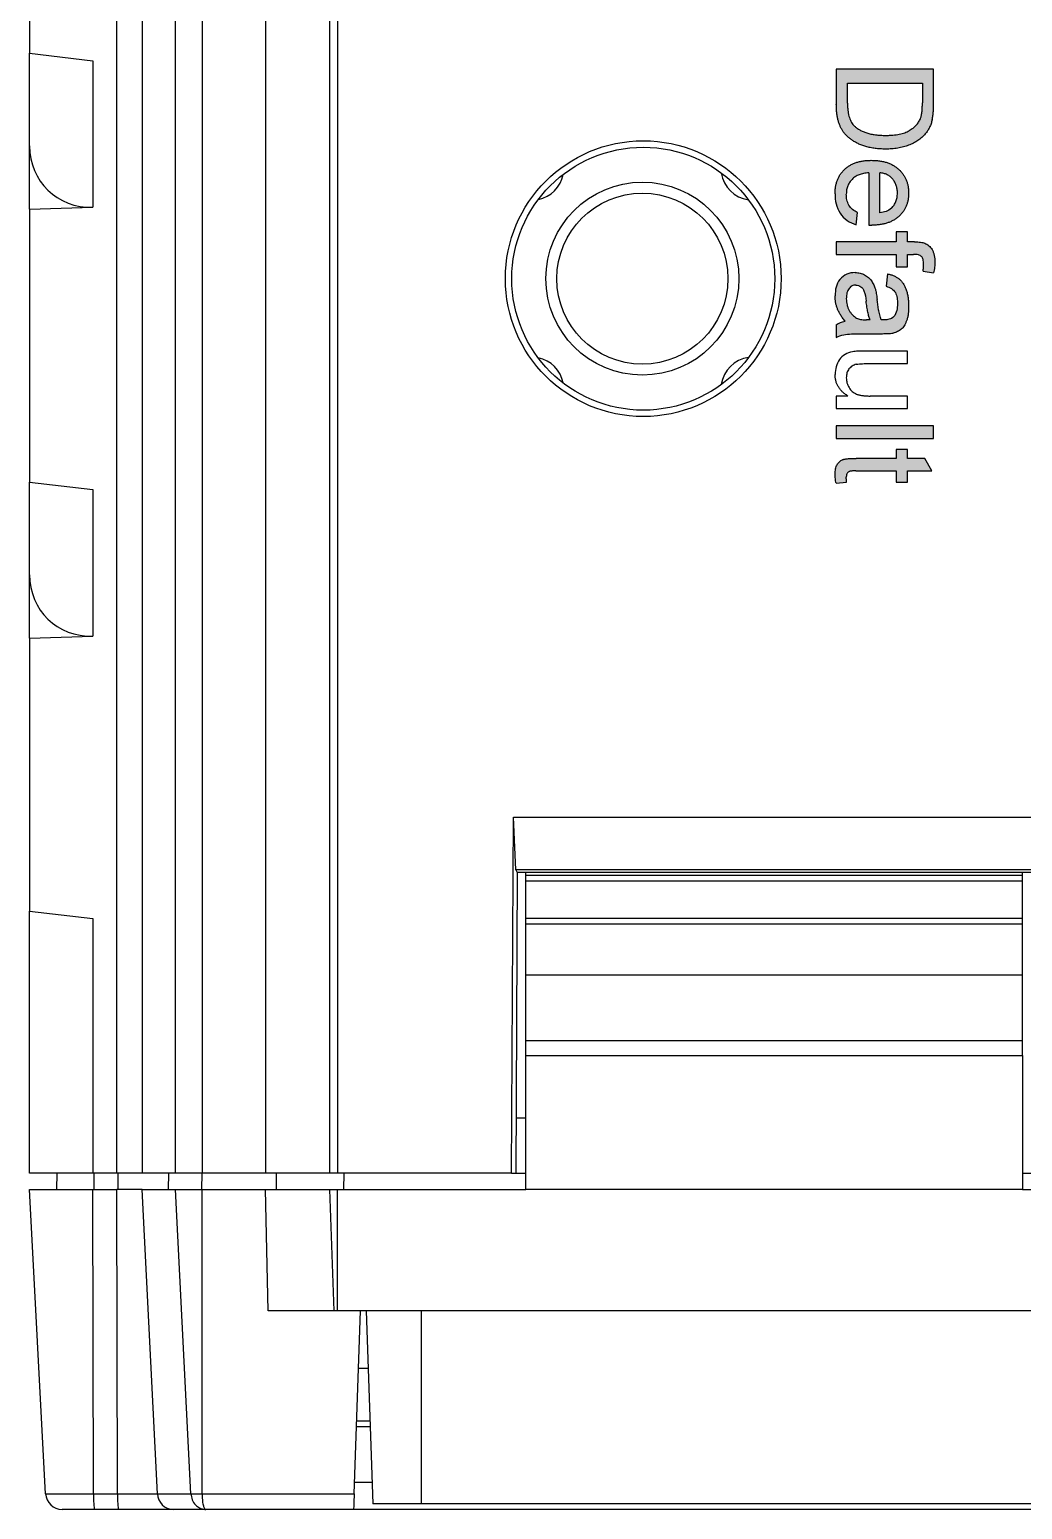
# Model space of a CAD drawing. Extents: x 322 to 1472, y 144 to 807.
# Drawn here: x 426.13 to 444.13, y 313.32 to 340.16 of the extents above; entities that cross this region are included whole.
import ezdxf

# ---------------------------------------------------------------- set-up
doc = ezdxf.new("R2010")
doc.units = 0
doc.header["$LTSCALE"] = 2
doc.layers.get('0').update_dxf_attribs({"linetype": 'CONTINUOUS'})
doc.layers.add('DIM', color=7, linetype='CONTINUOUS')

msp = doc.modelspace()

# ---------------------------------------------------------------- hatches: boundary and pattern name
at = {"layer": 'DIM'}
h = msp.add_hatch(color=7, dxfattribs=at)
edge = h.paths.add_edge_path()
edge.add_line((442.516, 338.832), (442.516, 339.436))
edge.add_line((442.516, 339.436), (440.752, 339.436))
edge.add_line((440.752, 339.436), (440.752, 338.804))
edge.add_spline(control_points=[(440.752, 338.804), (440.753, 338.778), (440.753, 338.728), (440.759, 338.655), (440.768, 338.587), (440.781, 338.524), (440.798, 338.465), (440.818, 338.41), (440.842, 338.359), (440.87, 338.313), (440.903, 338.27), (440.94, 338.229), (440.983, 338.19), (441.032, 338.153), (441.086, 338.118), (441.147, 338.086), (441.215, 338.059), (441.289, 338.033), (441.37, 338.013), (441.456, 337.999), (441.548, 337.99), (441.611, 337.989), (441.644, 337.988)], knot_values=[0, 0, 0, 0, 0.055711, 0.108245, 0.158034, 0.204733, 0.249127, 0.291321, 0.331315, 0.369829, 0.408152, 0.448111, 0.490062, 0.533959, 0.58038, 0.629976, 0.683019, 0.739655, 0.799762, 0.862723, 0.929456, 1, 1, 1, 1], degree=3, periodic=0)
edge.add_spline(control_points=[(441.644, 337.988), (441.663, 337.988), (441.702, 337.989), (441.758, 337.992), (441.813, 337.997), (441.866, 338.005), (441.918, 338.014), (441.968, 338.027), (442.016, 338.04), (442.063, 338.057), (442.108, 338.075), (442.151, 338.095), (442.192, 338.118), (442.231, 338.142), (442.267, 338.17), (442.302, 338.199), (442.335, 338.23), (442.355, 338.253), (442.365, 338.264)], knot_values=[0, 0, 0, 0, 0.073164, 0.144212, 0.213251, 0.280903, 0.346729, 0.411033, 0.474185, 0.536158, 0.597, 0.656299, 0.714647, 0.772453, 0.829467, 0.886118, 0.943188, 1, 1, 1, 1], degree=3, periodic=0)
edge.add_spline(control_points=[(442.365, 338.264), (442.379, 338.282), (442.408, 338.319), (442.444, 338.381), (442.472, 338.449), (442.484, 338.496), (442.491, 338.521)], knot_values=[0, 0, 0, 0, 0.242191, 0.486857, 0.738805, 1, 1, 1, 1], degree=3, periodic=0)
edge.add_spline(control_points=[(442.491, 338.521), (442.497, 338.546), (442.501, 338.572), (442.504, 338.598), (442.508, 338.624), (442.51, 338.65), (442.512, 338.676), (442.515, 338.728), (442.516, 338.78), (442.516, 338.832)], knot_values=[0, 0, 0, 0, 0.000078, 0.000078, 0.000078, 0.000157, 0.000157, 0.000157, 0.000313, 0.000313, 0.000313, 0.000313], degree=3, periodic=0)
edge = h.paths.add_edge_path()
edge.add_spline(control_points=[(441.386, 337.785), (441.412, 337.784), (441.463, 337.784), (441.537, 337.776), (441.606, 337.763), (441.672, 337.745), (441.732, 337.722), (441.788, 337.692), (441.84, 337.659), (441.887, 337.62), (441.928, 337.577), (441.965, 337.531), (441.996, 337.481), (442.02, 337.429), (442.04, 337.373), (442.054, 337.315), (442.062, 337.253), (442.063, 337.211), (442.064, 337.189)], knot_values=[0, 0, 0, 0, 0.077009, 0.149528, 0.219025, 0.284892, 0.348444, 0.409696, 0.470089, 0.529663, 0.588511, 0.645802, 0.702657, 0.759421, 0.816772, 0.875637, 0.93649, 1, 1, 1, 1], degree=3, periodic=0)
edge.add_spline(control_points=[(442.064, 337.189), (442.063, 337.168), (442.062, 337.127), (442.054, 337.067), (442.041, 337.01), (442.021, 336.956), (441.997, 336.905), (441.966, 336.857), (441.931, 336.812), (441.89, 336.77), (441.844, 336.732), (441.793, 336.699), (441.738, 336.671), (441.679, 336.648), (441.615, 336.631), (441.547, 336.618), (441.474, 336.61), (441.424, 336.609), (441.398, 336.609)], knot_values=[0, 0, 0, 0, 0.062836, 0.122971, 0.181637, 0.238963, 0.295272, 0.352148, 0.409474, 0.46841, 0.528347, 0.588545, 0.650243, 0.713999, 0.780252, 0.849529, 0.922648, 1, 1, 1, 1], degree=3, periodic=0)
edge.add_spline(control_points=[(441.398, 336.609), (441.389, 336.609), (441.379, 336.609), (441.369, 336.609), (441.364, 336.609), (441.36, 336.609), (441.355, 336.61), (441.35, 336.61), (441.345, 336.61), (441.34, 336.61)], knot_values=[0, 0, 0, 0, 0.000029, 0.000029, 0.000029, 0.000043, 0.000043, 0.000043, 0.000058, 0.000058, 0.000058, 0.000058], degree=3, periodic=0)
edge.add_line((441.34, 336.61), (441.34, 337.559))
edge.add_spline(control_points=[(441.34, 337.559), (441.324, 337.557), (441.293, 337.555), (441.248, 337.547), (441.206, 337.537), (441.166, 337.524), (441.13, 337.508), (441.096, 337.488), (441.065, 337.466), (441.038, 337.44), (441.013, 337.413), (440.992, 337.384), (440.974, 337.353), (440.959, 337.32), (440.947, 337.286), (440.939, 337.25), (440.934, 337.212), (440.934, 337.187), (440.933, 337.173)], knot_values=[0, 0, 0, 0, 0.076546, 0.149754, 0.218882, 0.285099, 0.348766, 0.410233, 0.470857, 0.530387, 0.589538, 0.646884, 0.704289, 0.761368, 0.81848, 0.876944, 0.937289, 1, 1, 1, 1], degree=3, periodic=0)
edge.add_spline(control_points=[(440.933, 337.173), (440.934, 337.138), (440.936, 337.103), (440.952, 337.035), (440.964, 337.002), (440.999, 336.941), (441.022, 336.914), (441.075, 336.87), (441.106, 336.853), (441.137, 336.837)], knot_values=[0, 0, 0, 0, 0.25, 0.25, 0.5, 0.5, 0.75, 0.75, 1, 1, 1, 1], degree=3, periodic=0)
edge.add_line((441.137, 336.837), (441.114, 336.616))
edge.add_spline(control_points=[(441.114, 336.616), (441.055, 336.634), (440.998, 336.659), (440.898, 336.73), (440.854, 336.775), (440.788, 336.878), (440.763, 336.936), (440.735, 337.055), (440.73, 337.116), (440.73, 337.177)], knot_values=[0, 0, 0, 0, 0.25, 0.25, 0.5, 0.5, 0.75, 0.75, 1, 1, 1, 1], degree=3, periodic=0)
edge.add_spline(control_points=[(440.73, 337.177), (440.73, 337.2), (440.731, 337.244), (440.739, 337.309), (440.753, 337.37), (440.772, 337.428), (440.796, 337.482), (440.826, 337.532), (440.861, 337.579), (440.902, 337.622), (440.947, 337.66), (440.997, 337.693), (441.051, 337.722), (441.11, 337.745), (441.173, 337.763), (441.24, 337.776), (441.312, 337.784), (441.361, 337.784), (441.386, 337.785)], knot_values=[0, 0, 0, 0, 0.067347, 0.131262, 0.193092, 0.252518, 0.310717, 0.367761, 0.425498, 0.483458, 0.542074, 0.601156, 0.661042, 0.722871, 0.787428, 0.854507, 0.92535, 1, 1, 1, 1], degree=3, periodic=0)
edge = h.paths.add_edge_path()
edge.add_spline(control_points=[(442.357, 336.282), (442.37, 336.276), (442.396, 336.264), (442.431, 336.237), (442.462, 336.205), (442.49, 336.166), (442.513, 336.121), (442.528, 336.068), (442.537, 336.008), (442.538, 335.965), (442.539, 335.943)], knot_values=[0, 0, 0, 0, 0.105246, 0.210587, 0.319712, 0.434051, 0.55626, 0.689359, 0.836891, 1, 1, 1, 1], degree=3, periodic=0)
edge.add_spline(control_points=[(442.539, 335.943), (442.539, 335.927), (442.538, 335.895), (442.533, 335.846), (442.527, 335.795), (442.52, 335.76), (442.517, 335.742)], knot_values=[0, 0, 0, 0, 0.231126, 0.473559, 0.729501, 1, 1, 1, 1], degree=3, periodic=0)
edge.add_line((442.517, 335.742), (442.324, 335.775))
edge.add_spline(control_points=[(442.324, 335.775), (442.327, 335.796), (442.334, 335.838), (442.335, 335.881), (442.335, 335.901)], knot_values=[0, 0, 0, 0, 0.51581, 1, 1, 1, 1], degree=3, periodic=0)
edge.add_spline(control_points=[(442.335, 335.901), (442.335, 335.916), (442.334, 335.944), (442.327, 335.983), (442.315, 336.015), (442.298, 336.041), (442.272, 336.06), (442.238, 336.071), (442.197, 336.079), (442.167, 336.08), (442.151, 336.08)], knot_values=[0, 0, 0, 0, 0.150092, 0.278912, 0.389369, 0.486824, 0.584707, 0.699957, 0.837046, 1, 1, 1, 1], degree=3, periodic=0)
edge.add_line((442.151, 336.08), (442.041, 336.08))
edge.add_line((442.041, 336.08), (442.041, 335.854))
edge.add_line((442.041, 335.854), (441.838, 335.854))
edge.add_line((441.838, 335.854), (441.838, 336.08))
edge.add_line((441.838, 336.08), (440.752, 336.08))
edge.add_line((440.752, 336.08), (440.752, 336.306))
edge.add_line((440.752, 336.306), (441.838, 336.306))
edge.add_line((441.838, 336.306), (441.838, 336.487))
edge.add_line((441.838, 336.487), (442.041, 336.487))
edge.add_line((442.041, 336.487), (442.041, 336.306))
edge.add_line((442.041, 336.306), (442.172, 336.306))
edge.add_spline(control_points=[(442.172, 336.306), (442.192, 336.306), (442.228, 336.305), (442.278, 336.301), (442.321, 336.294), (442.346, 336.286), (442.357, 336.282)], knot_values=[0, 0, 0, 0, 0.310103, 0.579649, 0.808071, 1, 1, 1, 1], degree=3, periodic=0)
edge = h.paths.add_edge_path()
edge.add_spline(control_points=[(442.064, 335.143), (442.064, 335.116), (442.063, 335.066), (442.056, 334.995), (442.044, 334.931), (442.027, 334.875), (442.006, 334.826), (441.984, 334.784), (441.958, 334.749), (441.93, 334.72), (441.898, 334.697), (441.862, 334.678), (441.823, 334.663), (441.796, 334.656), (441.781, 334.652)], knot_values=[0, 0, 0, 0, 0.127702, 0.243368, 0.347189, 0.441283, 0.526055, 0.60282, 0.672114, 0.735775, 0.797778, 0.861765, 0.928534, 1, 1, 1, 1], degree=3, periodic=0)
edge.add_spline(control_points=[(441.781, 334.652), (441.75, 334.647), (441.717, 334.645), (441.685, 334.643), (441.669, 334.643), (441.653, 334.642), (441.637, 334.642), (441.62, 334.642), (441.604, 334.641), (441.588, 334.641)], knot_values=[0, 0, 0, 0, 0.000097, 0.000097, 0.000097, 0.000145, 0.000145, 0.000145, 0.000194, 0.000194, 0.000194, 0.000194], degree=3, periodic=0)
edge.add_line((441.588, 334.641), (441.312, 334.641))
edge.add_spline(control_points=[(441.312, 334.641), (441.217, 334.641), (441.122, 334.64), (440.979, 334.634), (440.932, 334.63), (440.84, 334.61), (440.796, 334.593), (440.752, 334.574)], knot_values=[0, 0, 0, 0, 0.5, 0.5, 0.75, 0.75, 1, 1, 1, 1], degree=3, periodic=0)
edge.add_line((440.752, 334.574), (440.752, 334.8))
edge.add_spline(control_points=[(440.752, 334.8), (440.764, 334.808), (440.787, 334.825), (440.826, 334.844), (440.867, 334.859), (440.896, 334.865), (440.911, 334.868)], knot_values=[0, 0, 0, 0, 0.245708, 0.491046, 0.741711, 1, 1, 1, 1], degree=3, periodic=0)
edge.add_spline(control_points=[(440.911, 334.868), (440.895, 334.887), (440.865, 334.926), (440.826, 334.984), (440.795, 335.04), (440.77, 335.096), (440.752, 335.151), (440.739, 335.208), (440.731, 335.267), (440.73, 335.307), (440.73, 335.328)], knot_values=[0, 0, 0, 0, 0.149649, 0.288318, 0.415394, 0.533751, 0.647854, 0.762534, 0.879627, 1, 1, 1, 1], degree=3, periodic=0)
edge.add_spline(control_points=[(440.73, 335.328), (440.731, 335.38), (440.735, 335.433), (440.762, 335.535), (440.784, 335.583), (440.851, 335.664), (440.893, 335.697), (440.989, 335.741), (441.041, 335.748), (441.094, 335.749)], knot_values=[0, 0, 0, 0, 0.25, 0.25, 0.5, 0.5, 0.75, 0.75, 1, 1, 1, 1], degree=3, periodic=0)
edge.add_spline(control_points=[(441.094, 335.749), (441.109, 335.749), (441.139, 335.748), (441.184, 335.74), (441.226, 335.728), (441.265, 335.709), (441.302, 335.687), (441.335, 335.661), (441.365, 335.633), (441.39, 335.601), (441.411, 335.566), (441.431, 335.529), (441.447, 335.49), (441.455, 335.463), (441.46, 335.45)], knot_values=[0, 0, 0, 0, 0.090098, 0.176573, 0.262615, 0.347783, 0.431934, 0.51333, 0.593591, 0.672925, 0.75318, 0.833665, 0.91618, 1, 1, 1, 1], degree=3, periodic=0)
edge.add_spline(control_points=[(441.46, 335.45), (441.463, 335.438), (441.469, 335.413), (441.477, 335.37), (441.485, 335.32), (441.49, 335.283), (441.492, 335.264)], knot_values=[0, 0, 0, 0, 0.188812, 0.4193, 0.688495, 1, 1, 1, 1], degree=3, periodic=0)
edge.add_spline(control_points=[(441.492, 335.264), (441.501, 335.201), (441.509, 335.138), (441.52, 335.076), (441.526, 335.045), (441.532, 335.014), (441.54, 334.983), (441.547, 334.952), (441.556, 334.921), (441.566, 334.891)], knot_values=[0, 0, 0, 0, 0.00019, 0.00019, 0.00019, 0.000285, 0.000285, 0.000285, 0.000381, 0.000381, 0.000381, 0.000381], degree=3, periodic=0)
edge.add_spline(control_points=[(441.566, 334.891), (441.575, 334.891), (441.584, 334.891), (441.593, 334.891), (441.597, 334.891), (441.602, 334.89), (441.606, 334.89), (441.61, 334.89), (441.615, 334.89), (441.619, 334.89)], knot_values=[0, 0, 0, 0, 0.000026, 0.000026, 0.000026, 0.000039, 0.000039, 0.000039, 0.000053, 0.000053, 0.000053, 0.000053], degree=3, periodic=0)
edge.add_spline(control_points=[(441.619, 334.89), (441.65, 334.891), (441.682, 334.893), (441.742, 334.91), (441.771, 334.925), (441.792, 334.948)], knot_values=[0, 0, 0, 0, 0.5, 0.5, 1, 1, 1, 1], degree=3, periodic=0)
edge.add_spline(control_points=[(441.792, 334.948), (441.819, 334.981), (441.837, 335.019), (441.857, 335.1), (441.86, 335.142), (441.86, 335.183)], knot_values=[0, 0, 0, 0, 0.5, 0.5, 1, 1, 1, 1], degree=3, periodic=0)
edge.add_spline(control_points=[(441.86, 335.183), (441.86, 335.218), (441.859, 335.253), (441.848, 335.321), (441.84, 335.355), (441.806, 335.417), (441.78, 335.441), (441.722, 335.478), (441.69, 335.49), (441.657, 335.501)], knot_values=[0, 0, 0, 0, 0.25, 0.25, 0.5, 0.5, 0.75, 0.75, 1, 1, 1, 1], degree=3, periodic=0)
edge.add_line((441.657, 335.501), (441.68, 335.727))
edge.add_spline(control_points=[(441.68, 335.727), (441.701, 335.722), (441.742, 335.712), (441.799, 335.69), (441.85, 335.663), (441.895, 335.632), (441.934, 335.593), (441.968, 335.548), (441.997, 335.495), (442.021, 335.436), (442.041, 335.37), (442.054, 335.298), (442.062, 335.222), (442.063, 335.17), (442.064, 335.143)], knot_values=[0, 0, 0, 0, 0.085109, 0.16434, 0.23809, 0.308295, 0.378119, 0.450588, 0.528515, 0.611922, 0.701438, 0.795468, 0.894769, 1, 1, 1, 1], degree=3, periodic=0)
h.paths.add_polyline_path([(442.516, 332.742), (442.516, 332.968), (440.752, 332.968), (440.752, 332.742)])
edge = h.paths.add_edge_path()
edge.add_line((442.484, 332.154), (442.355, 332.38))
edge.add_line((442.355, 332.38), (442.041, 332.38))
edge.add_line((442.041, 332.38), (442.041, 332.538))
edge.add_line((442.041, 332.538), (441.838, 332.538))
edge.add_line((441.838, 332.538), (441.838, 332.38))
edge.add_line((441.838, 332.38), (441.115, 332.38))
edge.add_spline(control_points=[(441.115, 332.38), (441.099, 332.38), (441.07, 332.38), (441.028, 332.378), (440.99, 332.377), (440.957, 332.374), (440.928, 332.37), (440.902, 332.366), (440.881, 332.361), (440.858, 332.353), (440.834, 332.34), (440.808, 332.319), (440.785, 332.294), (440.765, 332.265), (440.749, 332.229), (440.738, 332.187), (440.731, 332.139), (440.73, 332.105), (440.73, 332.087)], knot_values=[0, 0, 0, 0, 0.08041, 0.153438, 0.219692, 0.27866, 0.330446, 0.374984, 0.413237, 0.444733, 0.50091, 0.558196, 0.616406, 0.678336, 0.745857, 0.820881, 0.905293, 1, 1, 1, 1], degree=3, periodic=0)
edge.add_spline(control_points=[(440.73, 332.087), (440.73, 332.075), (440.73, 332.05), (440.735, 332.011), (440.74, 331.97), (440.746, 331.942), (440.749, 331.928)], knot_values=[0, 0, 0, 0, 0.226392, 0.467087, 0.724667, 1, 1, 1, 1], degree=3, periodic=0)
edge.add_line((440.749, 331.928), (440.939, 331.95))
edge.add_spline(control_points=[(440.939, 331.95), (440.938, 331.958), (440.937, 331.965), (440.937, 331.972), (440.936, 331.98), (440.936, 331.987), (440.935, 331.995), (440.934, 332.009), (440.933, 332.024), (440.933, 332.039)], knot_values=[0, 0, 0, 0, 0.000022, 0.000022, 0.000022, 0.000044, 0.000044, 0.000044, 0.000089, 0.000089, 0.000089, 0.000089], degree=3, periodic=0)
edge.add_spline(control_points=[(440.933, 332.039), (440.933, 332.046), (440.934, 332.059), (440.937, 332.078), (440.941, 332.095), (440.95, 332.112), (440.966, 332.13), (440.986, 332.143), (441.009, 332.149), (441.034, 332.151), (441.068, 332.154), (441.093, 332.154), (441.106, 332.154)], knot_values=[0, 0, 0, 0, 0.087002, 0.164627, 0.234262, 0.295791, 0.406691, 0.518458, 0.590477, 0.694123, 0.830533, 1, 1, 1, 1], degree=3, periodic=0)
edge.add_line((441.106, 332.154), (441.838, 332.154))
edge.add_line((441.838, 332.154), (441.838, 331.95))
edge.add_line((441.838, 331.95), (442.041, 331.95))
edge.add_line((442.041, 331.95), (442.041, 332.154))
edge.add_line((442.041, 332.154), (442.484, 332.154))
edge = h.paths.add_edge_path()
edge.add_line((440.956, 338.823), (440.956, 339.187))
edge.add_line((440.956, 339.187), (442.313, 339.187))
edge.add_line((442.313, 339.187), (442.313, 338.829))
edge.add_spline(control_points=[(442.313, 338.829), (442.313, 338.813), (442.312, 338.782), (442.311, 338.737), (442.308, 338.695), (442.304, 338.657), (442.299, 338.622), (442.293, 338.591), (442.286, 338.563), (442.279, 338.546), (442.276, 338.538)], knot_values=[0, 0, 0, 0, 0.163966, 0.317219, 0.458754, 0.588794, 0.707262, 0.814752, 0.912575, 1, 1, 1, 1], degree=3, periodic=0)
edge.add_spline(control_points=[(442.276, 338.538), (442.272, 338.527), (442.263, 338.507), (442.245, 338.477), (442.225, 338.448), (442.201, 338.421), (442.174, 338.395), (442.144, 338.37), (442.111, 338.347), (442.076, 338.324), (442.036, 338.303), (441.992, 338.285), (441.945, 338.27), (441.893, 338.258), (441.837, 338.249), (441.778, 338.242), (441.714, 338.238), (441.67, 338.237), (441.648, 338.237)], knot_values=[0, 0, 0, 0, 0.045739, 0.092192, 0.139392, 0.188147, 0.238475, 0.290706, 0.345457, 0.402572, 0.462819, 0.526423, 0.593502, 0.665218, 0.741313, 0.822603, 0.908745, 1, 1, 1, 1], degree=3, periodic=0)
edge.add_spline(control_points=[(441.648, 338.237), (441.615, 338.237), (441.553, 338.238), (441.464, 338.247), (441.382, 338.26), (441.307, 338.28), (441.24, 338.304), (441.179, 338.334), (441.126, 338.367), (441.095, 338.394), (441.081, 338.407)], knot_values=[0, 0, 0, 0, 0.159914, 0.308171, 0.444839, 0.571629, 0.689554, 0.799137, 0.902225, 1, 1, 1, 1], degree=3, periodic=0)
edge.add_spline(control_points=[(441.081, 338.407), (441.071, 338.417), (441.051, 338.437), (441.027, 338.473), (441.006, 338.514), (440.987, 338.561), (440.973, 338.614), (440.963, 338.676), (440.957, 338.747), (440.956, 338.797), (440.956, 338.823)], knot_values=[0, 0, 0, 0, 0.092927, 0.190101, 0.292671, 0.402362, 0.523803, 0.663293, 0.822015, 1, 1, 1, 1], degree=3, periodic=0)
edge = h.paths.add_edge_path(flags=16)
edge.add_line((441.544, 336.835), (441.544, 337.559))
edge.add_spline(control_points=[(441.544, 337.559), (441.556, 337.557), (441.579, 337.555), (441.612, 337.548), (441.644, 337.538), (441.674, 337.525), (441.702, 337.509), (441.728, 337.491), (441.752, 337.469), (441.775, 337.445), (441.795, 337.418), (441.812, 337.39), (441.827, 337.36), (441.839, 337.329), (441.849, 337.297), (441.856, 337.262), (441.86, 337.227), (441.86, 337.202), (441.86, 337.19)], knot_values=[0, 0, 0, 0, 0.065409, 0.129085, 0.190281, 0.250223, 0.309856, 0.369178, 0.429095, 0.490822, 0.552609, 0.614486, 0.675499, 0.737376, 0.800264, 0.865095, 0.931081, 1, 1, 1, 1], degree=3, periodic=0)
edge.add_spline(control_points=[(441.86, 337.19), (441.86, 337.176), (441.859, 337.15), (441.854, 337.111), (441.846, 337.074), (441.834, 337.038), (441.819, 337.005), (441.8, 336.974), (441.778, 336.944), (441.761, 336.927), (441.752, 336.918)], knot_values=[0, 0, 0, 0, 0.136244, 0.266361, 0.391605, 0.514434, 0.635729, 0.755671, 0.8763, 1, 1, 1, 1], degree=3, periodic=0)
edge.add_spline(control_points=[(441.752, 336.918), (441.724, 336.892), (441.692, 336.872), (441.62, 336.846), (441.582, 336.84), (441.544, 336.835)], knot_values=[0, 0, 0, 0, 0.5, 0.5, 1, 1, 1, 1], degree=3, periodic=0)
edge = h.paths.add_edge_path(flags=16)
edge.add_spline(control_points=[(441.107, 335.523), (441.095, 335.523), (441.071, 335.521), (441.038, 335.508), (441.008, 335.489), (440.981, 335.46), (440.959, 335.425), (440.944, 335.381), (440.935, 335.331), (440.934, 335.295), (440.933, 335.276)], knot_values=[0, 0, 0, 0, 0.106177, 0.20868, 0.312737, 0.425101, 0.548066, 0.68164, 0.83148, 1, 1, 1, 1], degree=3, periodic=0)
edge.add_spline(control_points=[(440.933, 335.276), (440.934, 335.257), (440.935, 335.218), (440.946, 335.163), (440.962, 335.11), (440.985, 335.062), (441.013, 335.019), (441.045, 334.981), (441.079, 334.949), (441.106, 334.933), (441.118, 334.925)], knot_values=[0, 0, 0, 0, 0.140553, 0.275516, 0.406786, 0.536132, 0.661649, 0.779376, 0.890775, 1, 1, 1, 1], degree=3, periodic=0)
edge.add_spline(control_points=[(441.118, 334.925), (441.13, 334.919), (441.153, 334.908), (441.195, 334.899), (441.244, 334.892), (441.279, 334.892), (441.297, 334.891)], knot_values=[0, 0, 0, 0, 0.201647, 0.431746, 0.697652, 1, 1, 1, 1], degree=3, periodic=0)
edge.add_line((441.297, 334.891), (441.363, 334.89))
edge.add_spline(control_points=[(441.363, 334.89), (441.359, 334.9), (441.352, 334.921), (441.343, 334.955), (441.333, 334.992), (441.324, 335.033), (441.315, 335.077), (441.307, 335.125), (441.3, 335.177), (441.295, 335.212), (441.293, 335.23)], knot_values=[0, 0, 0, 0, 0.091169, 0.192402, 0.302457, 0.421923, 0.552321, 0.691338, 0.841219, 1, 1, 1, 1], degree=3, periodic=0)
edge.add_spline(control_points=[(441.293, 335.23), (441.284, 335.294), (441.277, 335.358), (441.242, 335.447), (441.222, 335.474), (441.171, 335.512), (441.139, 335.522), (441.107, 335.523)], knot_values=[0, 0, 0, 0, 0.5, 0.5, 0.75, 0.75, 1, 1, 1, 1], degree=3, periodic=0)

# ---------------------------------------------------------------- linework, layer by layer
at = {"color": 8, "linetype": 'CONTINUOUS'}
for p, q in [((427.708, 319.421), (427.708, 388.921)), ((428.167, 388.921), (428.167, 319.421)), ((428.772, 319.421), (428.772, 388.921)), ((429.253, 388.921), (429.253, 319.421)), ((431.568, 319.421), (431.568, 388.921)), ((431.707, 388.921), (431.707, 319.421)), ((427.274, 339.592), (427.274, 336.934)), ((442.516, 339.436), (440.752, 339.436)), ((440.752, 339.436), (440.752, 338.804)), ((442.516, 338.832), (442.516, 339.436)), ((440.956, 339.187), (442.313, 339.187)), ((440.956, 338.823), (440.956, 339.187)), ((442.313, 339.187), (442.313, 338.829)), ((441.34, 337.559), (441.34, 336.61)), ((441.544, 336.835), (441.544, 337.559)), ((441.114, 336.616), (441.137, 336.837)), ((441.838, 336.306), (440.752, 336.306)), ((440.752, 336.306), (440.752, 336.08)), ((442.041, 336.487), (441.838, 336.487)), ((441.838, 336.487), (441.838, 336.306)), ((442.041, 336.306), (442.041, 336.487)), ((442.172, 336.306), (442.041, 336.306)), ((440.752, 336.08), (441.838, 336.08)), ((441.838, 336.08), (441.838, 335.854)), ((442.041, 335.854), (442.041, 336.08)), ((442.041, 336.08), (442.151, 336.08)), ((441.68, 335.727), (441.657, 335.501)), ((441.838, 335.854), (442.041, 335.854)), ((442.324, 335.775), (442.517, 335.742)), ((440.752, 334.8), (440.752, 334.574)), ((441.363, 334.89), (441.297, 334.891)), ((441.312, 334.641), (441.588, 334.641)), ((442.041, 334.325), (441.247, 334.325)), ((441.34, 334.099), (442.041, 334.099)), ((442.041, 334.099), (442.041, 334.325)), ((440.963, 333.511), (440.752, 333.511)), ((440.752, 333.511), (440.752, 333.285)), ((442.041, 333.511), (441.364, 333.511)), ((442.041, 333.285), (442.041, 333.511)), ((440.752, 333.285), (442.041, 333.285)), ((442.516, 332.968), (440.752, 332.968)), ((440.752, 332.968), (440.752, 332.742)), ((442.516, 332.742), (442.516, 332.968)), ((440.752, 332.742), (442.516, 332.742)), ((442.041, 332.538), (441.838, 332.538)), ((441.838, 332.538), (441.838, 332.38)), ((442.041, 332.38), (442.041, 332.538)), ((441.838, 332.38), (441.115, 332.38)), ((442.355, 332.38), (442.041, 332.38)), ((442.484, 332.154), (442.355, 332.38)), ((440.749, 331.928), (440.939, 331.95)), ((441.106, 332.154), (441.838, 332.154)), ((441.838, 332.154), (441.838, 331.95)), ((441.838, 331.95), (442.041, 331.95)), ((442.041, 331.95), (442.041, 332.154)), ((442.041, 332.154), (442.484, 332.154)), ((427.274, 331.814), (427.274, 329.156)), ((435.126, 324.721), (444.126, 324.721)), ((427.274, 324.036), (427.274, 319.421)), ((435.126, 324.04), (444.126, 324.04)), ((435.126, 323.941), (444.126, 323.941)), ((435.126, 323.015), (444.126, 323.015)), ((435.126, 321.821), (444.126, 321.821)), ((435.126, 321.55), (444.126, 321.55)), ((427.295, 319.121), (427.296, 319.421)), ((427.73, 319.121), (427.73, 319.421)), ((428.643, 319.121), (428.648, 319.421)), ((427.286, 313.605), (427.274, 319.121)), ((427.721, 313.605), (427.708, 319.121)), ((428.445, 313.605), (428.167, 319.121)), ((429.05, 313.605), (428.772, 319.121)), ((429.253, 313.605), (429.253, 319.121)), ((431.648, 316.921), (431.568, 319.121)), ((431.707, 316.921), (431.707, 319.121)), ((433.226, 316.921), (433.226, 313.421)), ((426.415, 313.605), (427.286, 313.605)), ((427.286, 313.605), (427.721, 313.605)), ((427.721, 313.605), (428.445, 313.605)), ((428.445, 313.605), (429.05, 313.605)), ((429.253, 313.605), (432.01, 313.605))]:
    msp.add_line(p, q, dxfattribs=at)
at = {"color": 7, "linetype": 'CONTINUOUS'}
for p, q in [((430.402, 388.921), (430.402, 319.421)), ((426.126, 344.677), (426.126, 339.727)), ((426.126, 339.727), (427.274, 339.592)), ((426.126, 338.048), (426.126, 339.727)), ((426.126, 336.899), (426.126, 339.727)), ((426.126, 336.899), (427.274, 336.934)), ((426.126, 336.899), (426.126, 331.949)), ((426.126, 331.949), (427.274, 331.814)), ((426.126, 330.27), (426.126, 331.949)), ((426.126, 329.121), (426.126, 331.949)), ((426.126, 329.121), (427.274, 329.156)), ((426.126, 329.121), (426.126, 324.171)), ((434.863, 319.421), (434.897, 325.871)), ((434.897, 325.871), (444.355, 325.871)), ((434.942, 324.918), (434.897, 325.871)), ((434.968, 324.871), (434.94, 319.421)), ((434.968, 324.871), (434.94, 319.421)), ((444.311, 324.918), (434.942, 324.918)), ((434.942, 324.918), (434.968, 324.871)), ((434.976, 324.871), (434.968, 324.871)), ((444.276, 324.871), (434.976, 324.871)), ((435.126, 324.821), (435.126, 324.871)), ((435.126, 324.821), (444.126, 324.821)), ((435.126, 324.721), (435.126, 324.821)), ((435.126, 324.04), (435.126, 324.721)), ((444.126, 324.821), (444.126, 324.871)), ((444.126, 324.721), (444.126, 324.821)), ((444.126, 324.04), (444.126, 324.721)), ((426.126, 324.171), (427.274, 324.036)), ((426.126, 319.421), (426.126, 324.171)), ((435.126, 323.941), (435.126, 324.04)), ((435.126, 323.015), (435.126, 323.941)), ((444.126, 323.941), (444.126, 324.04)), ((444.126, 323.015), (444.126, 323.941)), ((435.126, 321.821), (435.126, 323.015)), ((444.126, 321.821), (444.126, 323.015)), ((435.126, 321.55), (435.126, 321.821)), ((444.126, 321.55), (444.126, 321.821)), ((434.945, 320.421), (435.117, 320.421)), ((427.274, 319.421), (426.126, 319.421)), ((426.621, 319.121), (426.626, 319.421)), ((427.708, 319.421), (427.274, 319.421)), ((428.167, 319.421), (427.708, 319.421)), ((428.772, 319.421), (428.167, 319.421)), ((429.253, 319.421), (428.772, 319.421)), ((429.249, 319.121), (429.253, 319.421)), ((430.402, 319.421), (429.253, 319.421)), ((431.568, 319.421), (430.402, 319.421)), ((430.602, 319.121), (430.604, 319.421)), ((434.863, 319.421), (431.707, 319.421)), ((431.826, 319.121), (431.828, 319.421)), ((434.863, 319.421), (434.889, 319.421)), ((434.889, 319.421), (435.126, 319.421)), ((444.126, 319.421), (444.364, 319.421)), ((426.415, 313.605), (426.126, 319.121)), ((426.126, 319.121), (427.274, 319.121)), ((427.274, 319.121), (427.708, 319.121)), ((428.167, 319.121), (427.708, 319.121)), ((428.167, 319.121), (428.772, 319.121)), ((428.772, 319.121), (429.253, 319.121)), ((429.253, 319.121), (430.402, 319.121)), ((430.449, 316.921), (430.402, 319.121)), ((430.402, 319.121), (431.568, 319.121)), ((431.568, 319.121), (431.707, 319.121)), ((431.707, 319.121), (435.126, 319.121)), ((444.126, 319.121), (435.126, 319.121)), ((444.126, 319.121), (447.545, 319.121)), ((431.648, 316.921), (430.449, 316.921)), ((431.707, 316.921), (431.648, 316.921)), ((447.545, 316.921), (431.707, 316.921)), ((432.01, 313.605), (432.126, 316.921)), ((432.226, 316.921), (432.348, 313.421)), ((432.09, 315.885), (432.262, 315.885)), ((432.299, 314.821), (432.053, 314.821)), ((432.296, 314.921), (432.056, 314.921)), ((432.018, 313.813), (432.335, 313.813)), ((427.299, 313.321), (426.715, 313.321)), ((427.734, 313.321), (427.299, 313.321)), ((428.733, 313.321), (427.734, 313.321)), ((429.32, 313.321), (428.733, 313.321)), ((432, 313.321), (429.32, 313.321)), ((447.252, 313.321), (432, 313.321)), ((433.226, 313.421), (432.348, 313.421)), ((446.026, 313.421), (433.226, 313.421))]:
    msp.add_line(p, q, dxfattribs=at)
at = {"color": 7, "linetype": 'CONTINUOUS', "flags": 128}
msp.add_lwpolyline([(432.01, 313.605), (432.008, 313.549), (432.006, 313.495), (432.005, 313.446), (432.003, 313.403), (432.002, 313.368), (432.001, 313.342), (432.001, 313.326), (432, 313.321)], dxfattribs=at)
at = {"color": 7, "linetype": 'CONTINUOUS'}
for centre, radius in [((437.252, 335.639), 2.5), ((437.252, 335.638), 2.384), ((437.236, 335.639), 1.75)]:
    msp.add_circle(centre, radius, dxfattribs=at)
at = {"color": 8, "linetype": 'CONTINUOUS'}
msp.add_circle((437.236, 335.639), 1.55, dxfattribs=at)
at = {"color": 7, "linetype": 'CONTINUOUS'}
for centre, radius, start, end in [((435.236, 337.639), 0.575, 281.4742, 348.9638), ((439.236, 337.639), 0.575, 188.244, 262.2351), ((435.236, 333.639), 0.575, 10.88, 78.6445), ((439.236, 333.639), 0.575, 97.6549, 171.9035), ((426.715, 313.621), 0.3, 183, 270)]:
    msp.add_arc(centre, radius, start, end, dxfattribs=at)
at = {"color": 8, "linetype": 'CONTINUOUS'}
for centre, radius, start, end in [((428.895, 313.537), 1.61, 177.5624, 187.7013), ((429.33, 313.537), 1.61, 177.5624, 187.7009), ((428.739, 313.614), 0.294, 181.8131, 268.9244)]:
    msp.add_arc(centre, radius, start, end, dxfattribs=at)
at = {"color": 7, "linetype": 'CONTINUOUS'}
for centre in [(427.326, 338.137), (427.326, 330.359)]:
    msp.add_ellipse(centre, major_axis=(0.864, 0.897), ratio=0.92858, start_param=2.374717, end_param=3.90188, dxfattribs=at)
at = {"color": 8, "linetype": 'CONTINUOUS'}
for points, knots in [([(441.644, 337.988), (441.611, 337.989), (441.548, 337.99), (441.456, 337.999), (441.37, 338.013), (441.289, 338.033), (441.215, 338.059), (441.147, 338.086), (441.086, 338.118), (441.032, 338.153), (440.983, 338.19), (440.94, 338.229), (440.903, 338.27), (440.87, 338.313), (440.842, 338.359), (440.818, 338.41), (440.798, 338.465), (440.781, 338.524), (440.768, 338.587), (440.759, 338.655), (440.753, 338.728), (440.753, 338.778), (440.752, 338.804)], [0, 0, 0, 0, 0.0705442, 0.1372773, 0.2002382, 0.2603446, 0.3169805, 0.3700242, 0.4196204, 0.4660411, 0.5099381, 0.5518895, 0.5918478, 0.6301709, 0.6686851, 0.7086793, 0.7508727, 0.7952666, 0.8419656, 0.8917549, 0.9442891, 1, 1, 1, 1]), ([(440.956, 338.823), (440.956, 338.797), (440.957, 338.747), (440.963, 338.676), (440.973, 338.614), (440.987, 338.561), (441.006, 338.514), (441.027, 338.473), (441.051, 338.437), (441.071, 338.417), (441.081, 338.407)], [0, 0, 0, 0, 0.177985, 0.336707, 0.476197, 0.597638, 0.707329, 0.809899, 0.907073, 1, 1, 1, 1]), ([(442.276, 338.538), (442.279, 338.546), (442.286, 338.563), (442.293, 338.591), (442.299, 338.622), (442.304, 338.657), (442.308, 338.695), (442.311, 338.737), (442.312, 338.782), (442.313, 338.813), (442.313, 338.829)], [0, 0, 0, 0, 0.087425, 0.185248, 0.292738, 0.411206, 0.541246, 0.682781, 0.836034, 1, 1, 1, 1]), ([(442.491, 338.521), (442.497, 338.546), (442.501, 338.572), (442.504, 338.598), (442.508, 338.624), (442.51, 338.65), (442.512, 338.676), (442.515, 338.728), (442.516, 338.78), (442.516, 338.832)], [0, 0, 0, 0, 0.000078468, 0.000078468, 0.000078468, 0.0001568935, 0.0001568935, 0.0001568935, 0.0003132828, 0.0003132828, 0.0003132828, 0.0003132828]), ([(441.081, 338.407), (441.095, 338.394), (441.126, 338.367), (441.179, 338.334), (441.24, 338.304), (441.307, 338.28), (441.382, 338.26), (441.464, 338.247), (441.553, 338.238), (441.615, 338.237), (441.648, 338.237)], [0, 0, 0, 0, 0.097775, 0.200863, 0.310446, 0.428371, 0.555161, 0.691829, 0.840086, 1, 1, 1, 1]), ([(441.648, 338.237), (441.67, 338.237), (441.714, 338.238), (441.778, 338.242), (441.837, 338.249), (441.893, 338.258), (441.945, 338.27), (441.992, 338.285), (442.036, 338.303), (442.076, 338.324), (442.111, 338.347), (442.144, 338.37), (442.174, 338.395), (442.201, 338.421), (442.225, 338.448), (442.245, 338.477), (442.263, 338.507), (442.272, 338.527), (442.276, 338.538)], [0, 0, 0, 0, 0.091255, 0.177397, 0.258687, 0.334782, 0.406498, 0.473577, 0.537181, 0.597428, 0.654543, 0.709294, 0.761525, 0.811853, 0.860608, 0.907808, 0.954261, 1, 1, 1, 1]), ([(442.491, 338.521), (442.484, 338.496), (442.472, 338.449), (442.444, 338.381), (442.408, 338.319), (442.379, 338.282), (442.365, 338.264)], [0, 0, 0, 0, 0.261195, 0.513143, 0.757809, 1, 1, 1, 1]), ([(442.365, 338.264), (442.355, 338.253), (442.335, 338.23), (442.302, 338.199), (442.267, 338.17), (442.231, 338.142), (442.192, 338.118), (442.151, 338.095), (442.108, 338.075), (442.063, 338.057), (442.016, 338.04), (441.968, 338.027), (441.918, 338.014), (441.866, 338.005), (441.813, 337.997), (441.758, 337.992), (441.702, 337.989), (441.663, 337.988), (441.644, 337.988)], [0, 0, 0, 0, 0.056812, 0.113882, 0.170533, 0.227547, 0.285353, 0.343701, 0.403, 0.463842, 0.525815, 0.588967, 0.653271, 0.719097, 0.786749, 0.855788, 0.926836, 1, 1, 1, 1]), ([(440.73, 337.177), (440.73, 337.2), (440.731, 337.244), (440.739, 337.309), (440.753, 337.37), (440.772, 337.428), (440.796, 337.482), (440.826, 337.532), (440.861, 337.579), (440.902, 337.622), (440.947, 337.66), (440.997, 337.693), (441.051, 337.722), (441.11, 337.745), (441.173, 337.763), (441.24, 337.776), (441.312, 337.784), (441.361, 337.784), (441.386, 337.785)], [0, 0, 0, 0, 0.067347, 0.131262, 0.193092, 0.252518, 0.310717, 0.367761, 0.425498, 0.483458, 0.542074, 0.601156, 0.661042, 0.722871, 0.787428, 0.854507, 0.92535, 1, 1, 1, 1]), ([(441.386, 337.785), (441.412, 337.784), (441.463, 337.784), (441.537, 337.776), (441.606, 337.763), (441.672, 337.745), (441.732, 337.722), (441.788, 337.692), (441.84, 337.659), (441.887, 337.62), (441.928, 337.577), (441.965, 337.531), (441.996, 337.481), (442.02, 337.429), (442.04, 337.373), (442.054, 337.315), (442.062, 337.253), (442.063, 337.211), (442.064, 337.189)], [0, 0, 0, 0, 0.077009, 0.149528, 0.219025, 0.284892, 0.348444, 0.409696, 0.470089, 0.529663, 0.588511, 0.645802, 0.702657, 0.759421, 0.816772, 0.875637, 0.93649, 1, 1, 1, 1]), ([(441.34, 337.559), (441.324, 337.557), (441.293, 337.555), (441.248, 337.547), (441.206, 337.537), (441.166, 337.524), (441.13, 337.508), (441.096, 337.488), (441.065, 337.466), (441.038, 337.44), (441.013, 337.413), (440.992, 337.384), (440.974, 337.353), (440.959, 337.32), (440.947, 337.286), (440.939, 337.25), (440.934, 337.212), (440.934, 337.187), (440.933, 337.173)], [0, 0, 0, 0, 0.076546, 0.149754, 0.218882, 0.285099, 0.348766, 0.410233, 0.470857, 0.530387, 0.589538, 0.646884, 0.704289, 0.761368, 0.81848, 0.876944, 0.937289, 1, 1, 1, 1]), ([(441.86, 337.19), (441.86, 337.202), (441.86, 337.227), (441.856, 337.262), (441.849, 337.297), (441.839, 337.329), (441.827, 337.36), (441.812, 337.39), (441.795, 337.418), (441.775, 337.445), (441.752, 337.469), (441.728, 337.491), (441.702, 337.509), (441.674, 337.525), (441.644, 337.538), (441.612, 337.548), (441.579, 337.555), (441.556, 337.557), (441.544, 337.559)], [0, 0, 0, 0, 0.068919, 0.134905, 0.199736, 0.262624, 0.324501, 0.385514, 0.447391, 0.509178, 0.570905, 0.630822, 0.690144, 0.749777, 0.809719, 0.870915, 0.934591, 1, 1, 1, 1]), ([(440.73, 337.177), (440.73, 337.116), (440.735, 337.055), (440.763, 336.936), (440.788, 336.878), (440.854, 336.775), (440.898, 336.73), (440.998, 336.659), (441.055, 336.634), (441.114, 336.616)], [0, 0, 0, 0, 0.25, 0.25, 0.5, 0.5, 0.75, 0.75, 1, 1, 1, 1]), ([(441.137, 336.837), (441.106, 336.853), (441.075, 336.87), (441.022, 336.914), (440.999, 336.941), (440.964, 337.002), (440.952, 337.035), (440.936, 337.103), (440.934, 337.138), (440.933, 337.173)], [0, 0, 0, 0, 0.25, 0.25, 0.5, 0.5, 0.75, 0.75, 1, 1, 1, 1]), ([(442.064, 337.189), (442.063, 337.168), (442.062, 337.127), (442.054, 337.067), (442.041, 337.01), (442.021, 336.956), (441.997, 336.905), (441.966, 336.857), (441.931, 336.812), (441.89, 336.77), (441.844, 336.732), (441.793, 336.699), (441.738, 336.671), (441.679, 336.648), (441.615, 336.631), (441.547, 336.618), (441.474, 336.61), (441.424, 336.609), (441.398, 336.609)], [0, 0, 0, 0, 0.062836, 0.122971, 0.181637, 0.238963, 0.295272, 0.352148, 0.409474, 0.46841, 0.528347, 0.588545, 0.650243, 0.713999, 0.780252, 0.849529, 0.922648, 1, 1, 1, 1]), ([(441.752, 336.918), (441.761, 336.927), (441.778, 336.944), (441.8, 336.974), (441.819, 337.005), (441.834, 337.038), (441.846, 337.074), (441.854, 337.111), (441.859, 337.15), (441.86, 337.176), (441.86, 337.19)], [0, 0, 0, 0, 0.1237, 0.244329, 0.364271, 0.485566, 0.608395, 0.733639, 0.863756, 1, 1, 1, 1]), ([(441.752, 336.918), (441.724, 336.892), (441.692, 336.872), (441.62, 336.846), (441.582, 336.84), (441.544, 336.835)], [0, 0, 0, 0, 0.5, 0.5, 1, 1, 1, 1]), ([(441.34, 336.61), (441.345, 336.61), (441.35, 336.61), (441.355, 336.61), (441.36, 336.609), (441.364, 336.609), (441.369, 336.609), (441.379, 336.609), (441.389, 336.609), (441.398, 336.609)], [0, 0, 0, 0, 0.00001448969, 0.00001448969, 0.00001448969, 0.00002897939, 0.00002897939, 0.00002897939, 0.00005795847, 0.00005795847, 0.00005795847, 0.00005795847]), ([(442.172, 336.306), (442.192, 336.306), (442.228, 336.305), (442.278, 336.301), (442.321, 336.294), (442.346, 336.286), (442.357, 336.282)], [0, 0, 0, 0, 0.310103, 0.579649, 0.808071, 1, 1, 1, 1]), ([(442.357, 336.282), (442.37, 336.276), (442.396, 336.264), (442.431, 336.237), (442.462, 336.205), (442.49, 336.166), (442.513, 336.121), (442.528, 336.068), (442.537, 336.008), (442.538, 335.965), (442.539, 335.943)], [0, 0, 0, 0, 0.105246, 0.210587, 0.319712, 0.434051, 0.55626, 0.689359, 0.836891, 1, 1, 1, 1]), ([(442.335, 335.901), (442.335, 335.916), (442.334, 335.944), (442.327, 335.983), (442.315, 336.015), (442.298, 336.041), (442.272, 336.06), (442.238, 336.071), (442.197, 336.079), (442.167, 336.08), (442.151, 336.08)], [0, 0, 0, 0, 0.150092, 0.278912, 0.389369, 0.486824, 0.584707, 0.699957, 0.837046, 1, 1, 1, 1]), ([(441.094, 335.749), (441.041, 335.748), (440.989, 335.741), (440.893, 335.697), (440.851, 335.664), (440.784, 335.583), (440.762, 335.535), (440.735, 335.433), (440.731, 335.38), (440.73, 335.328)], [0, 0, 0, 0, 0.25, 0.25, 0.5, 0.5, 0.75, 0.75, 1, 1, 1, 1]), ([(441.094, 335.749), (441.109, 335.749), (441.139, 335.748), (441.184, 335.74), (441.226, 335.728), (441.265, 335.709), (441.302, 335.687), (441.335, 335.661), (441.365, 335.633), (441.39, 335.601), (441.411, 335.566), (441.431, 335.529), (441.447, 335.49), (441.455, 335.463), (441.46, 335.45)], [0, 0, 0, 0, 0.090098, 0.176573, 0.262615, 0.347783, 0.431934, 0.51333, 0.593591, 0.672925, 0.75318, 0.833665, 0.91618, 1, 1, 1, 1]), ([(441.68, 335.727), (441.701, 335.722), (441.742, 335.712), (441.799, 335.69), (441.85, 335.663), (441.895, 335.632), (441.934, 335.593), (441.968, 335.548), (441.997, 335.495), (442.021, 335.436), (442.041, 335.37), (442.054, 335.298), (442.062, 335.222), (442.063, 335.17), (442.064, 335.143)], [0, 0, 0, 0, 0.085109, 0.1643403, 0.2380902, 0.3082945, 0.3781193, 0.4505883, 0.5285152, 0.6119221, 0.7014383, 0.795468, 0.8947689, 1, 1, 1, 1]), ([(442.324, 335.775), (442.327, 335.796), (442.334, 335.838), (442.335, 335.881), (442.335, 335.901)], [0, 0, 0, 0, 0.51581, 1, 1, 1, 1]), ([(442.539, 335.943), (442.539, 335.927), (442.538, 335.895), (442.533, 335.846), (442.527, 335.795), (442.52, 335.76), (442.517, 335.742)], [0, 0, 0, 0, 0.2311264, 0.473559, 0.7295007, 1, 1, 1, 1]), ([(441.107, 335.523), (441.095, 335.523), (441.071, 335.521), (441.038, 335.508), (441.008, 335.489), (440.981, 335.46), (440.959, 335.425), (440.944, 335.381), (440.935, 335.331), (440.934, 335.295), (440.933, 335.276)], [0, 0, 0, 0, 0.106177, 0.20868, 0.312737, 0.425101, 0.548066, 0.68164, 0.83148, 1, 1, 1, 1]), ([(441.107, 335.523), (441.139, 335.522), (441.171, 335.512), (441.222, 335.474), (441.242, 335.447), (441.277, 335.358), (441.284, 335.294), (441.293, 335.23)], [0, 0, 0, 0, 0.25, 0.25, 0.5, 0.5, 1, 1, 1, 1]), ([(441.46, 335.45), (441.463, 335.438), (441.469, 335.413), (441.477, 335.37), (441.485, 335.32), (441.49, 335.283), (441.492, 335.264)], [0, 0, 0, 0, 0.188812, 0.4193, 0.688495, 1, 1, 1, 1]), ([(441.657, 335.501), (441.69, 335.49), (441.722, 335.478), (441.78, 335.441), (441.806, 335.417), (441.84, 335.355), (441.848, 335.321), (441.859, 335.253), (441.86, 335.218), (441.86, 335.183)], [0, 0, 0, 0, 0.25, 0.25, 0.5, 0.5, 0.75, 0.75, 1, 1, 1, 1]), ([(440.911, 334.868), (440.895, 334.887), (440.865, 334.926), (440.826, 334.984), (440.795, 335.04), (440.77, 335.096), (440.752, 335.151), (440.739, 335.208), (440.731, 335.267), (440.73, 335.307), (440.73, 335.328)], [0, 0, 0, 0, 0.149649, 0.288318, 0.415394, 0.533751, 0.647854, 0.762534, 0.879627, 1, 1, 1, 1]), ([(440.933, 335.276), (440.934, 335.257), (440.935, 335.218), (440.946, 335.163), (440.962, 335.11), (440.985, 335.062), (441.013, 335.019), (441.045, 334.981), (441.079, 334.949), (441.106, 334.933), (441.118, 334.925)], [0, 0, 0, 0, 0.140553, 0.275516, 0.406786, 0.536132, 0.661649, 0.779376, 0.890775, 1, 1, 1, 1]), ([(441.363, 334.89), (441.359, 334.9), (441.352, 334.921), (441.343, 334.955), (441.333, 334.992), (441.324, 335.033), (441.315, 335.077), (441.307, 335.125), (441.3, 335.177), (441.295, 335.212), (441.293, 335.23)], [0, 0, 0, 0, 0.091169, 0.192402, 0.302457, 0.421923, 0.552321, 0.691338, 0.841219, 1, 1, 1, 1]), ([(441.566, 334.891), (441.556, 334.921), (441.547, 334.952), (441.54, 334.983), (441.532, 335.014), (441.526, 335.045), (441.52, 335.076), (441.509, 335.138), (441.501, 335.201), (441.492, 335.264)], [0, 0, 0, 0, 0.0000953198, 0.0000953198, 0.0000953198, 0.0001905527, 0.0001905527, 0.0001905527, 0.0003805088, 0.0003805088, 0.0003805088, 0.0003805088]), ([(441.86, 335.183), (441.86, 335.142), (441.857, 335.1), (441.837, 335.019), (441.819, 334.981), (441.792, 334.948)], [0, 0, 0, 0, 0.5, 0.5, 1, 1, 1, 1]), ([(441.118, 334.925), (441.13, 334.919), (441.153, 334.908), (441.195, 334.899), (441.244, 334.892), (441.279, 334.892), (441.297, 334.891)], [0, 0, 0, 0, 0.201647, 0.431746, 0.697652, 1, 1, 1, 1]), ([(441.792, 334.948), (441.771, 334.925), (441.742, 334.91), (441.682, 334.893), (441.65, 334.891), (441.619, 334.89)], [0, 0, 0, 0, 0.5, 0.5, 1, 1, 1, 1]), ([(442.064, 335.143), (442.064, 335.116), (442.063, 335.066), (442.056, 334.995), (442.044, 334.931), (442.027, 334.875), (442.006, 334.826), (441.984, 334.784), (441.958, 334.749), (441.93, 334.72), (441.898, 334.697), (441.862, 334.678), (441.823, 334.663), (441.796, 334.656), (441.781, 334.652)], [0, 0, 0, 0, 0.127702, 0.243368, 0.347189, 0.441283, 0.526055, 0.60282, 0.672114, 0.735775, 0.797778, 0.861765, 0.928534, 1, 1, 1, 1]), ([(440.752, 334.8), (440.764, 334.808), (440.787, 334.825), (440.826, 334.844), (440.867, 334.859), (440.896, 334.865), (440.911, 334.868)], [0, 0, 0, 0, 0.245708, 0.491046, 0.741711, 1, 1, 1, 1]), ([(440.752, 334.574), (440.796, 334.593), (440.84, 334.61), (440.932, 334.63), (440.979, 334.634), (441.122, 334.64), (441.217, 334.641), (441.312, 334.641)], [0, 0, 0, 0, 0.25, 0.25, 0.5, 0.5, 1, 1, 1, 1]), ([(441.619, 334.89), (441.615, 334.89), (441.61, 334.89), (441.606, 334.89), (441.602, 334.89), (441.597, 334.891), (441.593, 334.891), (441.584, 334.891), (441.575, 334.891), (441.566, 334.891)], [0, 0, 0, 0, 0.0000131716, 0.0000131716, 0.0000131716, 0.00002633751, 0.00002633751, 0.00002633751, 0.00005264847, 0.00005264847, 0.00005264847, 0.00005264847]), ([(441.588, 334.641), (441.604, 334.641), (441.62, 334.642), (441.637, 334.642), (441.653, 334.642), (441.669, 334.643), (441.685, 334.643), (441.717, 334.645), (441.75, 334.647), (441.781, 334.652)], [0, 0, 0, 0, 0.0000485189, 0.0000485189, 0.0000485189, 0.0000970458, 0.0000970458, 0.0000970458, 0.000193856, 0.000193856, 0.000193856, 0.000193856]), ([(441.044, 334.312), (440.998, 334.302), (440.953, 334.288), (440.87, 334.242), (440.835, 334.209), (440.782, 334.131), (440.762, 334.088), (440.736, 333.997), (440.731, 333.95), (440.73, 333.903)], [0, 0, 0, 0, 0.25, 0.25, 0.5, 0.5, 0.75, 0.75, 1, 1, 1, 1]), ([(441.247, 334.325), (441.23, 334.325), (441.213, 334.325), (441.196, 334.324), (441.179, 334.324), (441.162, 334.323), (441.145, 334.323), (441.111, 334.321), (441.077, 334.318), (441.044, 334.312)], [0, 0, 0, 0, 0.0000509241, 0.0000509241, 0.0000509241, 0.0001018597, 0.0001018597, 0.0001018597, 0.0002035482, 0.0002035482, 0.0002035482, 0.0002035482]), ([(441.114, 334.086), (441.133, 334.09), (441.152, 334.092), (441.171, 334.093), (441.189, 334.095), (441.208, 334.096), (441.227, 334.097), (441.265, 334.098), (441.303, 334.098), (441.34, 334.099)], [0, 0, 0, 0, 0.0000569137, 0.0000569137, 0.0000569137, 0.0001137204, 0.0001137204, 0.0001137204, 0.0002268003, 0.0002268003, 0.0002268003, 0.0002268003]), ([(440.963, 333.511), (440.944, 333.523), (440.909, 333.547), (440.861, 333.588), (440.82, 333.632), (440.787, 333.68), (440.761, 333.731), (440.743, 333.785), (440.732, 333.843), (440.73, 333.882), (440.73, 333.903)], [0, 0, 0, 0, 0.1391554, 0.2696191, 0.3941159, 0.5146269, 0.632916, 0.7523074, 0.8734441, 1, 1, 1, 1]), ([(441.114, 334.086), (441.101, 334.082), (441.074, 334.075), (441.039, 334.055), (441.007, 334.032), (440.981, 334.002), (440.959, 333.968), (440.944, 333.929), (440.935, 333.886), (440.934, 333.857), (440.933, 333.842)], [0, 0, 0, 0, 0.127066, 0.247827, 0.366329, 0.485468, 0.607671, 0.732218, 0.861451, 1, 1, 1, 1]), ([(440.933, 333.842), (440.934, 333.826), (440.935, 333.795), (440.945, 333.749), (440.96, 333.705), (440.982, 333.663), (441.008, 333.625), (441.04, 333.591), (441.077, 333.565), (441.111, 333.547), (441.14, 333.537), (441.165, 333.53), (441.193, 333.524), (441.222, 333.519), (441.255, 333.516), (441.289, 333.512), (441.326, 333.511), (441.351, 333.511), (441.364, 333.511)], [0, 0, 0, 0, 0.075371, 0.150336, 0.22529, 0.301976, 0.377673, 0.451003, 0.522791, 0.595655, 0.634396, 0.675869, 0.72079, 0.769302, 0.821454, 0.877467, 0.936757, 1, 1, 1, 1]), ([(440.73, 332.087), (440.73, 332.105), (440.731, 332.139), (440.738, 332.187), (440.749, 332.229), (440.765, 332.265), (440.785, 332.294), (440.808, 332.319), (440.834, 332.34), (440.858, 332.353), (440.881, 332.361), (440.902, 332.366), (440.928, 332.37), (440.957, 332.374), (440.99, 332.377), (441.028, 332.378), (441.07, 332.38), (441.099, 332.38), (441.115, 332.38)], [0, 0, 0, 0, 0.094707, 0.179119, 0.254143, 0.321664, 0.383594, 0.441804, 0.49909, 0.555267, 0.586763, 0.625016, 0.669554, 0.72134, 0.780308, 0.846562, 0.91959, 1, 1, 1, 1]), ([(440.749, 331.928), (440.746, 331.942), (440.74, 331.97), (440.735, 332.011), (440.73, 332.05), (440.73, 332.075), (440.73, 332.087)], [0, 0, 0, 0, 0.275333, 0.532913, 0.773608, 1, 1, 1, 1]), ([(441.106, 332.154), (441.093, 332.154), (441.068, 332.154), (441.034, 332.151), (441.009, 332.149), (440.986, 332.143), (440.966, 332.13), (440.95, 332.112), (440.941, 332.095), (440.937, 332.078), (440.934, 332.059), (440.933, 332.046), (440.933, 332.039)], [0, 0, 0, 0, 0.169467, 0.305877, 0.409523, 0.481542, 0.593309, 0.704209, 0.765738, 0.835373, 0.912998, 1, 1, 1, 1]), ([(440.939, 331.95), (440.938, 331.958), (440.937, 331.965), (440.937, 331.972), (440.936, 331.98), (440.936, 331.987), (440.935, 331.995), (440.934, 332.009), (440.933, 332.024), (440.933, 332.039)], [0, 0, 0, 0, 0.00002223069, 0.00002223069, 0.00002223069, 0.00004446326, 0.00004446326, 0.00004446326, 0.00008891361, 0.00008891361, 0.00008891361, 0.00008891361]), ([(429.05, 313.605), (429.058, 313.604), (429.075, 313.603), (429.124, 313.602), (429.185, 313.603), (429.23, 313.604), (429.253, 313.605)], [0, 0, 0, 0, 0.250089, 0.500005, 0.749914, 1, 1, 1, 1]), ([(429.05, 313.605), (429.056, 313.568), (429.067, 313.492), (429.127, 313.402), (429.195, 313.351), (429.259, 313.325), (429.299, 313.322), (429.32, 313.321)], [0, 0, 0, 0, 0.241841, 0.499137, 0.708096, 0.843763, 1, 1, 1, 1]), ([(429.253, 313.605), (429.254, 313.568), (429.256, 313.492), (429.27, 313.402), (429.288, 313.351), (429.304, 313.325), (429.314, 313.322), (429.32, 313.321)], [0, 0, 0, 0, 0.241819, 0.499139, 0.708068, 0.84374, 1, 1, 1, 1])]:
    msp.add_open_spline(points, degree=3, knots=knots, dxfattribs=at)
at = {"color": 7, "linetype": 'CONTINUOUS'}
for points, knots in [([(435.126, 319.121), (435.126, 319.61), (435.126, 320.222), (435.126, 320.931), (435.126, 321.212), (435.126, 321.392), (435.126, 321.525), (435.126, 321.54), (435.126, 321.55)], [0, 0, 0, 0, 0.499509, 0.624327, 0.74961, 0.813989, 0.874822, 1, 1, 1, 1]), ([(444.126, 321.55), (444.126, 321.54), (444.126, 321.525), (444.126, 321.391), (444.126, 321.21), (444.126, 320.928), (444.126, 320.219), (444.126, 319.608), (444.126, 319.121)], [0, 0, 0, 0, 0.12517, 0.186217, 0.251214, 0.37687, 0.502603, 1, 1, 1, 1])]:
    msp.add_open_spline(points, degree=3, knots=knots, dxfattribs=at)
msp.add_open_spline([(431.707, 319.421), (431.657, 319.421), (431.604, 319.421), (431.568, 319.421)], degree=3, dxfattribs=at)

doc.saveas('drawing.dxf')
